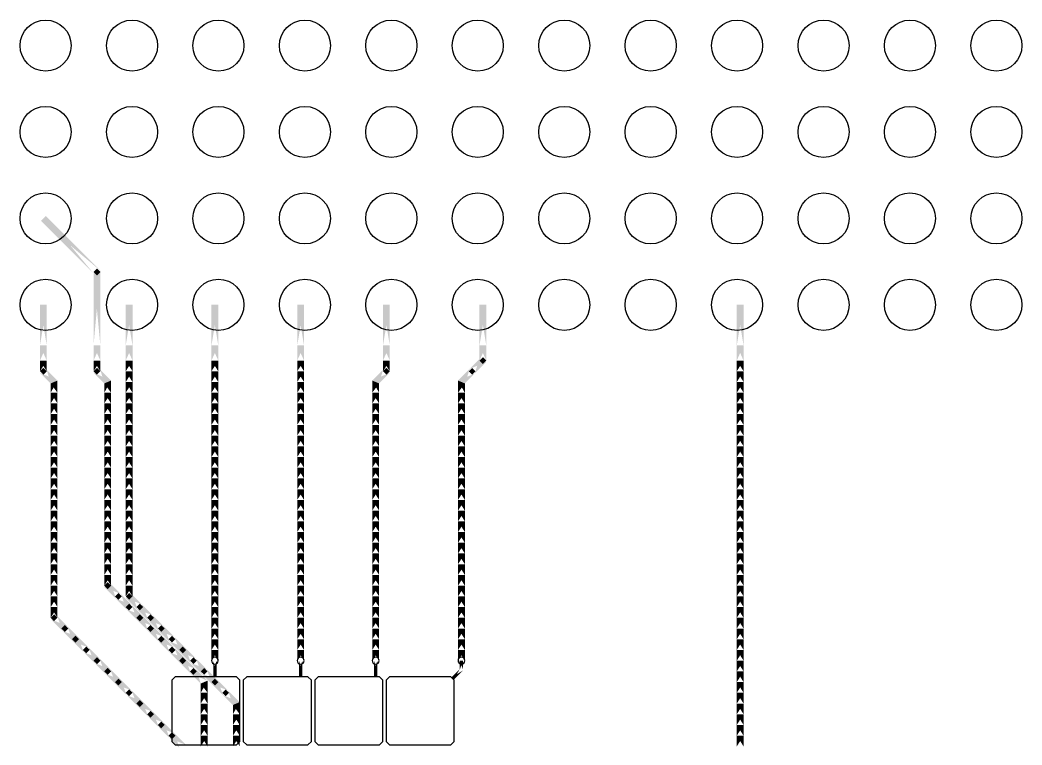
# Model space of a CAD drawing. Header units: metres. Extents: x -14835 to 79490, y -65266 to 750.
# Drawn here: x 1790 to 31230, y -20556 to 750 of the extents above; entities that cross this region are included whole.
import ezdxf

# ---------------------------------------------------------------- set-up
doc = ezdxf.new("R2010")
doc.units = ezdxf.units.M

msp = doc.modelspace()

# ---------------------------------------------------------------- linework, layer by layer
for points in [[(6250, -18655), (6250, -20455), (6350, -20555), (8150, -20555), (8250, -20455), (8250, -18655), (8150, -18555), (6350, -18555), (6250, -18655)], [(8350, -18655), (8350, -20455), (8450, -20555), (10250, -20555), (10350, -20455), (10350, -18655), (10250, -18555), (8450, -18555), (8350, -18655)], [(10450, -18655), (10450, -20455), (10550, -20555), (12350, -20555), (12450, -20455), (12450, -18655), (12350, -18555), (10550, -18555), (10450, -18655)], [(12550, -18655), (12550, -20455), (12650, -20555), (14450, -20555), (14550, -20455), (14550, -18655), (14450, -18555), (12650, -18555), (12550, -18655)]]:
    msp.add_lwpolyline(points)
for centre in [(2540, 0), (5080, 0), (7620, 0), (10160, 0), (12700, 0), (15240, 0), (17780, 0), (20320, 0), (22860, 0), (25400, 0), (27940, 0), (30480, 0), (2540, -2540), (5080, -2540), (7620, -2540), (10160, -2540), (12700, -2540), (15240, -2540), (17780, -2540), (20320, -2540), (22860, -2540), (25400, -2540), (27940, -2540), (30480, -2540), (2540, -5080), (5080, -5080), (7620, -5080), (10160, -5080), (12700, -5080), (15240, -5080), (17780, -5080), (20320, -5080), (22860, -5080), (25400, -5080), (27940, -5080), (30480, -5080), (2540, -7620), (5080, -7620), (7620, -7620), (10160, -7620), (12700, -7620), (15240, -7620), (17780, -7620), (20320, -7620), (22860, -7620), (25400, -7620), (27940, -7620), (30480, -7620)]:
    msp.add_circle(centre, 750)
for centre in [(7515, -18078), (10035, -18078), (12240, -18078), (14760, -18078)]:
    msp.add_arc(centre, 100, 0, 359)
for points in [[(3950, -6696.421356), (4150, -6613.578644), (2545.710678, -5009.289322), (2404.289322, -5150.710678)], [(3950, -6696.421356), (4150, -6613.578644), (2404.289322, -5150.710678), (2545.710678, -5009.289322)], [(4050, -6555), (3950, -6655), (4150, -6655), (4050, -6755)], [(3950, -8814), (4150, -8814), (3950, -6696.421356), (4150, -6613.578644)], [(3950, -8814), (4150, -8814), (4150, -6613.578644), (3950, -6696.421356)], [(2375, -8814), (2575, -8814), (2575, -7620), (2375, -7620)], [(2375, -8814), (2575, -8814), (2375, -7620), (2575, -7620)], [(4895, -8814), (5095, -8814), (5095, -7620), (4895, -7620)], [(4895, -8814), (5095, -8814), (4895, -7620), (5095, -7620)], [(7415, -8814), (7615, -8814), (7615, -7620), (7415, -7620)], [(7415, -8814), (7615, -8814), (7415, -7620), (7615, -7620)], [(9935, -8814), (10135, -8814), (10135, -7620), (9935, -7620)], [(9935, -8814), (10135, -8814), (9935, -7620), (10135, -7620)], [(12455, -8814), (12655, -8814), (12655, -7620), (12455, -7620)], [(12455, -8814), (12655, -8814), (12455, -7620), (12655, -7620)], [(15290, -8814), (15490, -8814), (15490, -7620), (15290, -7620)], [(15290, -8814), (15490, -8814), (15290, -7620), (15490, -7620)], [(22850, -8814), (23050, -8814), (23050, -7620), (22850, -7620)], [(22850, -8814), (23050, -8814), (22850, -7620), (23050, -7620)], [(2375, -9258), (2575, -9258), (2575, -8814), (2375, -8814)], [(2375, -9258), (2575, -9258), (2375, -8814), (2575, -8814)], [(3950, -9258), (4150, -9258), (4150, -8814), (3950, -8814)], [(3950, -9258), (4150, -9258), (3950, -8814), (4150, -8814)], [(4895, -9258), (5095, -9258), (5095, -8814), (4895, -8814)], [(4895, -9258), (5095, -9258), (4895, -8814), (5095, -8814)], [(7415, -9258), (7615, -9258), (7615, -8814), (7415, -8814)], [(7415, -9258), (7615, -9258), (7415, -8814), (7615, -8814)], [(9935, -9258), (10135, -9258), (10135, -8814), (9935, -8814)], [(9935, -9258), (10135, -9258), (9935, -8814), (10135, -8814)], [(12455, -9258), (12655, -9258), (12655, -8814), (12455, -8814)], [(12455, -9258), (12655, -9258), (12455, -8814), (12655, -8814)], [(15290, -9258), (15490, -9258), (15490, -8814), (15290, -8814)], [(15290, -9258), (15490, -9258), (15290, -8814), (15490, -8814)], [(22850, -9258), (23050, -9258), (23050, -8814), (22850, -8814)], [(22850, -9258), (23050, -9258), (22850, -8814), (23050, -8814)], [(2375, -9573), (2575, -9573), (2575, -9258), (2375, -9258)], [(2375, -9573), (2575, -9573), (2375, -9258), (2575, -9258)], [(3950, -9573), (4150, -9573), (4150, -9258), (3950, -9258)], [(3950, -9573), (4150, -9573), (3950, -9258), (4150, -9258)], [(4895, -9573), (5095, -9573), (5095, -9258), (4895, -9258)], [(4895, -9573), (5095, -9573), (4895, -9258), (5095, -9258)], [(7415, -9573), (7615, -9573), (7615, -9258), (7415, -9258)], [(7415, -9573), (7615, -9573), (7415, -9258), (7615, -9258)], [(9935, -9573), (10135, -9573), (10135, -9258), (9935, -9258)], [(9935, -9573), (10135, -9573), (9935, -9258), (10135, -9258)], [(12455, -9573), (12655, -9573), (12655, -9258), (12455, -9258)], [(12455, -9573), (12655, -9573), (12455, -9258), (12655, -9258)], [(15145.710678, -9643.710678), (15004.289322, -9502.289322), (15290, -9216.578644), (15490, -9299.421356)], [(15145.710678, -9643.710678), (15004.289322, -9502.289322), (15490, -9299.421356), (15290, -9216.578644)], [(15390, -9158), (15290, -9258), (15490, -9258), (15390, -9358)], [(22850, -9573), (23050, -9573), (23050, -9258), (22850, -9258)], [(22850, -9573), (23050, -9573), (22850, -9258), (23050, -9258)], [(2475, -9473), (2375, -9573), (2575, -9573), (2475, -9673)], [(2690, -9929.421356), (2890, -9846.578644), (2575, -9531.578644), (2375, -9614.421356)], [(2690, -9929.421356), (2890, -9846.578644), (2375, -9614.421356), (2575, -9531.578644)], [(4050, -9473), (3950, -9573), (4150, -9573), (4050, -9673)], [(4265, -9929.421356), (4465, -9846.578644), (4150, -9531.578644), (3950, -9614.421356)], [(4265, -9929.421356), (4465, -9846.578644), (3950, -9614.421356), (4150, -9531.578644)], [(4895, -9888), (5095, -9888), (5095, -9573), (4895, -9573)], [(4895, -9888), (5095, -9888), (4895, -9573), (5095, -9573)], [(7415, -9888), (7615, -9888), (7615, -9573), (7415, -9573)], [(7415, -9888), (7615, -9888), (7415, -9573), (7615, -9573)], [(9935, -9888), (10135, -9888), (10135, -9573), (9935, -9573)], [(9935, -9888), (10135, -9888), (9935, -9573), (10135, -9573)], [(12340, -9929.421356), (12140, -9846.578644), (12455, -9531.578644), (12655, -9614.421356)], [(12340, -9929.421356), (12140, -9846.578644), (12655, -9614.421356), (12455, -9531.578644)], [(12555, -9473), (12455, -9573), (12655, -9573), (12555, -9673)], [(14860, -9929.421356), (14660, -9846.578644), (15145.710678, -9643.710678), (15004.289322, -9502.289322)], [(14860, -9929.421356), (14660, -9846.578644), (15004.289322, -9502.289322), (15145.710678, -9643.710678)], [(15075, -9473), (14975, -9573), (15175, -9573), (15075, -9673)], [(22850, -9888), (23050, -9888), (23050, -9573), (22850, -9573)], [(22850, -9888), (23050, -9888), (22850, -9573), (23050, -9573)], [(2690, -10203), (2890, -10203), (2690, -9929.421356), (2890, -9846.578644)], [(2690, -10203), (2890, -10203), (2890, -9846.578644), (2690, -9929.421356)], [(4265, -10203), (4465, -10203), (4265, -9929.421356), (4465, -9846.578644)], [(4265, -10203), (4465, -10203), (4465, -9846.578644), (4265, -9929.421356)], [(4895, -10203), (5095, -10203), (5095, -9888), (4895, -9888)], [(4895, -10203), (5095, -10203), (4895, -9888), (5095, -9888)], [(7415, -10203), (7615, -10203), (7615, -9888), (7415, -9888)], [(7415, -10203), (7615, -10203), (7415, -9888), (7615, -9888)], [(9935, -10203), (10135, -10203), (10135, -9888), (9935, -9888)], [(9935, -10203), (10135, -10203), (9935, -9888), (10135, -9888)], [(12140, -10203), (12340, -10203), (12340, -9929.421356), (12140, -9846.578644)], [(12140, -10203), (12340, -10203), (12140, -9846.578644), (12340, -9929.421356)], [(14660, -10203), (14860, -10203), (14860, -9929.421356), (14660, -9846.578644)], [(14660, -10203), (14860, -10203), (14660, -9846.578644), (14860, -9929.421356)], [(22850, -10203), (23050, -10203), (23050, -9888), (22850, -9888)], [(22850, -10203), (23050, -10203), (22850, -9888), (23050, -9888)], [(2690, -10518), (2890, -10518), (2890, -10203), (2690, -10203)], [(2690, -10518), (2890, -10518), (2690, -10203), (2890, -10203)], [(4265, -10518), (4465, -10518), (4465, -10203), (4265, -10203)], [(4265, -10518), (4465, -10518), (4265, -10203), (4465, -10203)], [(4895, -10518), (5095, -10518), (5095, -10203), (4895, -10203)], [(4895, -10518), (5095, -10518), (4895, -10203), (5095, -10203)], [(7415, -10518), (7615, -10518), (7615, -10203), (7415, -10203)], [(7415, -10518), (7615, -10518), (7415, -10203), (7615, -10203)], [(9935, -10518), (10135, -10518), (10135, -10203), (9935, -10203)], [(9935, -10518), (10135, -10518), (9935, -10203), (10135, -10203)], [(12140, -10518), (12340, -10518), (12340, -10203), (12140, -10203)], [(12140, -10518), (12340, -10518), (12140, -10203), (12340, -10203)], [(14660, -10518), (14860, -10518), (14860, -10203), (14660, -10203)], [(14660, -10518), (14860, -10518), (14660, -10203), (14860, -10203)], [(22850, -10518), (23050, -10518), (23050, -10203), (22850, -10203)], [(22850, -10518), (23050, -10518), (22850, -10203), (23050, -10203)], [(2690, -10833), (2890, -10833), (2890, -10518), (2690, -10518)], [(2690, -10833), (2890, -10833), (2690, -10518), (2890, -10518)], [(4265, -10833), (4465, -10833), (4465, -10518), (4265, -10518)], [(4265, -10833), (4465, -10833), (4265, -10518), (4465, -10518)], [(4895, -10833), (5095, -10833), (5095, -10518), (4895, -10518)], [(4895, -10833), (5095, -10833), (4895, -10518), (5095, -10518)], [(7415, -10833), (7615, -10833), (7615, -10518), (7415, -10518)], [(7415, -10833), (7615, -10833), (7415, -10518), (7615, -10518)], [(9935, -10833), (10135, -10833), (10135, -10518), (9935, -10518)], [(9935, -10833), (10135, -10833), (9935, -10518), (10135, -10518)], [(12140, -10833), (12340, -10833), (12340, -10518), (12140, -10518)], [(12140, -10833), (12340, -10833), (12140, -10518), (12340, -10518)], [(14660, -10833), (14860, -10833), (14860, -10518), (14660, -10518)], [(14660, -10833), (14860, -10833), (14660, -10518), (14860, -10518)], [(22850, -10833), (23050, -10833), (23050, -10518), (22850, -10518)], [(22850, -10833), (23050, -10833), (22850, -10518), (23050, -10518)], [(2690, -11148), (2890, -11148), (2890, -10833), (2690, -10833)], [(2690, -11148), (2890, -11148), (2690, -10833), (2890, -10833)], [(4265, -11148), (4465, -11148), (4465, -10833), (4265, -10833)], [(4265, -11148), (4465, -11148), (4265, -10833), (4465, -10833)], [(4895, -11148), (5095, -11148), (5095, -10833), (4895, -10833)], [(4895, -11148), (5095, -11148), (4895, -10833), (5095, -10833)], [(7415, -11148), (7615, -11148), (7615, -10833), (7415, -10833)], [(7415, -11148), (7615, -11148), (7415, -10833), (7615, -10833)], [(9935, -11148), (10135, -11148), (10135, -10833), (9935, -10833)], [(9935, -11148), (10135, -11148), (9935, -10833), (10135, -10833)], [(12140, -11148), (12340, -11148), (12340, -10833), (12140, -10833)], [(12140, -11148), (12340, -11148), (12140, -10833), (12340, -10833)], [(14660, -11148), (14860, -11148), (14860, -10833), (14660, -10833)], [(14660, -11148), (14860, -11148), (14660, -10833), (14860, -10833)], [(22850, -11148), (23050, -11148), (23050, -10833), (22850, -10833)], [(22850, -11148), (23050, -11148), (22850, -10833), (23050, -10833)], [(2690, -11463), (2890, -11463), (2890, -11148), (2690, -11148)], [(2690, -11463), (2890, -11463), (2690, -11148), (2890, -11148)], [(4265, -11463), (4465, -11463), (4465, -11148), (4265, -11148)], [(4265, -11463), (4465, -11463), (4265, -11148), (4465, -11148)], [(4895, -11463), (5095, -11463), (5095, -11148), (4895, -11148)], [(4895, -11463), (5095, -11463), (4895, -11148), (5095, -11148)], [(7415, -11463), (7615, -11463), (7615, -11148), (7415, -11148)], [(7415, -11463), (7615, -11463), (7415, -11148), (7615, -11148)], [(9935, -11463), (10135, -11463), (10135, -11148), (9935, -11148)], [(9935, -11463), (10135, -11463), (9935, -11148), (10135, -11148)], [(12140, -11463), (12340, -11463), (12340, -11148), (12140, -11148)], [(12140, -11463), (12340, -11463), (12140, -11148), (12340, -11148)], [(14660, -11463), (14860, -11463), (14860, -11148), (14660, -11148)], [(14660, -11463), (14860, -11463), (14660, -11148), (14860, -11148)], [(22850, -11463), (23050, -11463), (23050, -11148), (22850, -11148)], [(22850, -11463), (23050, -11463), (22850, -11148), (23050, -11148)], [(2690, -11778), (2890, -11778), (2890, -11463), (2690, -11463)], [(2690, -11778), (2890, -11778), (2690, -11463), (2890, -11463)], [(4265, -11778), (4465, -11778), (4465, -11463), (4265, -11463)], [(4265, -11778), (4465, -11778), (4265, -11463), (4465, -11463)], [(4895, -11778), (5095, -11778), (5095, -11463), (4895, -11463)], [(4895, -11778), (5095, -11778), (4895, -11463), (5095, -11463)], [(7415, -11778), (7615, -11778), (7615, -11463), (7415, -11463)], [(7415, -11778), (7615, -11778), (7415, -11463), (7615, -11463)], [(9935, -11778), (10135, -11778), (10135, -11463), (9935, -11463)], [(9935, -11778), (10135, -11778), (9935, -11463), (10135, -11463)], [(12140, -11778), (12340, -11778), (12340, -11463), (12140, -11463)], [(12140, -11778), (12340, -11778), (12140, -11463), (12340, -11463)], [(14660, -11778), (14860, -11778), (14860, -11463), (14660, -11463)], [(14660, -11778), (14860, -11778), (14660, -11463), (14860, -11463)], [(22850, -11778), (23050, -11778), (23050, -11463), (22850, -11463)], [(22850, -11778), (23050, -11778), (22850, -11463), (23050, -11463)], [(2690, -12093), (2890, -12093), (2890, -11778), (2690, -11778)], [(2690, -12093), (2890, -12093), (2690, -11778), (2890, -11778)], [(4265, -12093), (4465, -12093), (4465, -11778), (4265, -11778)], [(4265, -12093), (4465, -12093), (4265, -11778), (4465, -11778)], [(4895, -12093), (5095, -12093), (5095, -11778), (4895, -11778)], [(4895, -12093), (5095, -12093), (4895, -11778), (5095, -11778)], [(7415, -12093), (7615, -12093), (7615, -11778), (7415, -11778)], [(7415, -12093), (7615, -12093), (7415, -11778), (7615, -11778)], [(9935, -12093), (10135, -12093), (10135, -11778), (9935, -11778)], [(9935, -12093), (10135, -12093), (9935, -11778), (10135, -11778)], [(12140, -12093), (12340, -12093), (12340, -11778), (12140, -11778)], [(12140, -12093), (12340, -12093), (12140, -11778), (12340, -11778)], [(14660, -12093), (14860, -12093), (14860, -11778), (14660, -11778)], [(14660, -12093), (14860, -12093), (14660, -11778), (14860, -11778)], [(22850, -12093), (23050, -12093), (23050, -11778), (22850, -11778)], [(22850, -12093), (23050, -12093), (22850, -11778), (23050, -11778)], [(2690, -12408), (2890, -12408), (2890, -12093), (2690, -12093)], [(2690, -12408), (2890, -12408), (2690, -12093), (2890, -12093)], [(4265, -12408), (4465, -12408), (4465, -12093), (4265, -12093)], [(4265, -12408), (4465, -12408), (4265, -12093), (4465, -12093)], [(4895, -12408), (5095, -12408), (5095, -12093), (4895, -12093)], [(4895, -12408), (5095, -12408), (4895, -12093), (5095, -12093)], [(7415, -12408), (7615, -12408), (7615, -12093), (7415, -12093)], [(7415, -12408), (7615, -12408), (7415, -12093), (7615, -12093)], [(9935, -12408), (10135, -12408), (10135, -12093), (9935, -12093)], [(9935, -12408), (10135, -12408), (9935, -12093), (10135, -12093)], [(12140, -12408), (12340, -12408), (12340, -12093), (12140, -12093)], [(12140, -12408), (12340, -12408), (12140, -12093), (12340, -12093)], [(14660, -12408), (14860, -12408), (14860, -12093), (14660, -12093)], [(14660, -12408), (14860, -12408), (14660, -12093), (14860, -12093)], [(22850, -12408), (23050, -12408), (23050, -12093), (22850, -12093)], [(22850, -12408), (23050, -12408), (22850, -12093), (23050, -12093)], [(2690, -12723), (2890, -12723), (2890, -12408), (2690, -12408)], [(2690, -12723), (2890, -12723), (2690, -12408), (2890, -12408)], [(4265, -12723), (4465, -12723), (4465, -12408), (4265, -12408)], [(4265, -12723), (4465, -12723), (4265, -12408), (4465, -12408)], [(4895, -12723), (5095, -12723), (5095, -12408), (4895, -12408)], [(4895, -12723), (5095, -12723), (4895, -12408), (5095, -12408)], [(7415, -12723), (7615, -12723), (7615, -12408), (7415, -12408)], [(7415, -12723), (7615, -12723), (7415, -12408), (7615, -12408)], [(9935, -12723), (10135, -12723), (10135, -12408), (9935, -12408)], [(9935, -12723), (10135, -12723), (9935, -12408), (10135, -12408)], [(12140, -12723), (12340, -12723), (12340, -12408), (12140, -12408)], [(12140, -12723), (12340, -12723), (12140, -12408), (12340, -12408)], [(14660, -12723), (14860, -12723), (14860, -12408), (14660, -12408)], [(14660, -12723), (14860, -12723), (14660, -12408), (14860, -12408)], [(22850, -12723), (23050, -12723), (23050, -12408), (22850, -12408)], [(22850, -12723), (23050, -12723), (22850, -12408), (23050, -12408)], [(2690, -13038), (2890, -13038), (2890, -12723), (2690, -12723)], [(2690, -13038), (2890, -13038), (2690, -12723), (2890, -12723)], [(4265, -13038), (4465, -13038), (4465, -12723), (4265, -12723)], [(4265, -13038), (4465, -13038), (4265, -12723), (4465, -12723)], [(4895, -13038), (5095, -13038), (5095, -12723), (4895, -12723)], [(4895, -13038), (5095, -13038), (4895, -12723), (5095, -12723)], [(7415, -13038), (7615, -13038), (7615, -12723), (7415, -12723)], [(7415, -13038), (7615, -13038), (7415, -12723), (7615, -12723)], [(9935, -13038), (10135, -13038), (10135, -12723), (9935, -12723)], [(9935, -13038), (10135, -13038), (9935, -12723), (10135, -12723)], [(12140, -13038), (12340, -13038), (12340, -12723), (12140, -12723)], [(12140, -13038), (12340, -13038), (12140, -12723), (12340, -12723)], [(14660, -13038), (14860, -13038), (14860, -12723), (14660, -12723)], [(14660, -13038), (14860, -13038), (14660, -12723), (14860, -12723)], [(22850, -13038), (23050, -13038), (23050, -12723), (22850, -12723)], [(22850, -13038), (23050, -13038), (22850, -12723), (23050, -12723)], [(2690, -13353), (2890, -13353), (2890, -13038), (2690, -13038)], [(2690, -13353), (2890, -13353), (2690, -13038), (2890, -13038)], [(4265, -13353), (4465, -13353), (4465, -13038), (4265, -13038)], [(4265, -13353), (4465, -13353), (4265, -13038), (4465, -13038)], [(4895, -13353), (5095, -13353), (5095, -13038), (4895, -13038)], [(4895, -13353), (5095, -13353), (4895, -13038), (5095, -13038)], [(7415, -13353), (7615, -13353), (7615, -13038), (7415, -13038)], [(7415, -13353), (7615, -13353), (7415, -13038), (7615, -13038)], [(9935, -13353), (10135, -13353), (10135, -13038), (9935, -13038)], [(9935, -13353), (10135, -13353), (9935, -13038), (10135, -13038)], [(12140, -13353), (12340, -13353), (12340, -13038), (12140, -13038)], [(12140, -13353), (12340, -13353), (12140, -13038), (12340, -13038)], [(14660, -13353), (14860, -13353), (14860, -13038), (14660, -13038)], [(14660, -13353), (14860, -13353), (14660, -13038), (14860, -13038)], [(22850, -13353), (23050, -13353), (23050, -13038), (22850, -13038)], [(22850, -13353), (23050, -13353), (22850, -13038), (23050, -13038)], [(2690, -13668), (2890, -13668), (2890, -13353), (2690, -13353)], [(2690, -13668), (2890, -13668), (2690, -13353), (2890, -13353)], [(4265, -13668), (4465, -13668), (4465, -13353), (4265, -13353)], [(4265, -13668), (4465, -13668), (4265, -13353), (4465, -13353)], [(4895, -13668), (5095, -13668), (5095, -13353), (4895, -13353)], [(4895, -13668), (5095, -13668), (4895, -13353), (5095, -13353)], [(7415, -13668), (7615, -13668), (7615, -13353), (7415, -13353)], [(7415, -13668), (7615, -13668), (7415, -13353), (7615, -13353)], [(9935, -13668), (10135, -13668), (10135, -13353), (9935, -13353)], [(9935, -13668), (10135, -13668), (9935, -13353), (10135, -13353)], [(12140, -13668), (12340, -13668), (12340, -13353), (12140, -13353)], [(12140, -13668), (12340, -13668), (12140, -13353), (12340, -13353)], [(14660, -13668), (14860, -13668), (14860, -13353), (14660, -13353)], [(14660, -13668), (14860, -13668), (14660, -13353), (14860, -13353)], [(22850, -13668), (23050, -13668), (23050, -13353), (22850, -13353)], [(22850, -13668), (23050, -13668), (22850, -13353), (23050, -13353)], [(2690, -13983), (2890, -13983), (2890, -13668), (2690, -13668)], [(2690, -13983), (2890, -13983), (2690, -13668), (2890, -13668)], [(4265, -13983), (4465, -13983), (4465, -13668), (4265, -13668)], [(4265, -13983), (4465, -13983), (4265, -13668), (4465, -13668)], [(4895, -13983), (5095, -13983), (5095, -13668), (4895, -13668)], [(4895, -13983), (5095, -13983), (4895, -13668), (5095, -13668)], [(7415, -13983), (7615, -13983), (7615, -13668), (7415, -13668)], [(7415, -13983), (7615, -13983), (7415, -13668), (7615, -13668)], [(9935, -13983), (10135, -13983), (10135, -13668), (9935, -13668)], [(9935, -13983), (10135, -13983), (9935, -13668), (10135, -13668)], [(12140, -13983), (12340, -13983), (12340, -13668), (12140, -13668)], [(12140, -13983), (12340, -13983), (12140, -13668), (12340, -13668)], [(14660, -13983), (14860, -13983), (14860, -13668), (14660, -13668)], [(14660, -13983), (14860, -13983), (14660, -13668), (14860, -13668)], [(22850, -13983), (23050, -13983), (23050, -13668), (22850, -13668)], [(22850, -13983), (23050, -13983), (22850, -13668), (23050, -13668)], [(2690, -14298), (2890, -14298), (2890, -13983), (2690, -13983)], [(2690, -14298), (2890, -14298), (2690, -13983), (2890, -13983)], [(4265, -14298), (4465, -14298), (4465, -13983), (4265, -13983)], [(4265, -14298), (4465, -14298), (4265, -13983), (4465, -13983)], [(4895, -14298), (5095, -14298), (5095, -13983), (4895, -13983)], [(4895, -14298), (5095, -14298), (4895, -13983), (5095, -13983)], [(7415, -14298), (7615, -14298), (7615, -13983), (7415, -13983)], [(7415, -14298), (7615, -14298), (7415, -13983), (7615, -13983)], [(9935, -14298), (10135, -14298), (10135, -13983), (9935, -13983)], [(9935, -14298), (10135, -14298), (9935, -13983), (10135, -13983)], [(12140, -14298), (12340, -14298), (12340, -13983), (12140, -13983)], [(12140, -14298), (12340, -14298), (12140, -13983), (12340, -13983)], [(14660, -14298), (14860, -14298), (14860, -13983), (14660, -13983)], [(14660, -14298), (14860, -14298), (14660, -13983), (14860, -13983)], [(22850, -14298), (23050, -14298), (23050, -13983), (22850, -13983)], [(22850, -14298), (23050, -14298), (22850, -13983), (23050, -13983)], [(2690, -14613), (2890, -14613), (2890, -14298), (2690, -14298)], [(2690, -14613), (2890, -14613), (2690, -14298), (2890, -14298)], [(4265, -14613), (4465, -14613), (4465, -14298), (4265, -14298)], [(4265, -14613), (4465, -14613), (4265, -14298), (4465, -14298)], [(4895, -14613), (5095, -14613), (5095, -14298), (4895, -14298)], [(4895, -14613), (5095, -14613), (4895, -14298), (5095, -14298)], [(7415, -14613), (7615, -14613), (7615, -14298), (7415, -14298)], [(7415, -14613), (7615, -14613), (7415, -14298), (7615, -14298)], [(9935, -14613), (10135, -14613), (10135, -14298), (9935, -14298)], [(9935, -14613), (10135, -14613), (9935, -14298), (10135, -14298)], [(12140, -14613), (12340, -14613), (12340, -14298), (12140, -14298)], [(12140, -14613), (12340, -14613), (12140, -14298), (12340, -14298)], [(14660, -14613), (14860, -14613), (14860, -14298), (14660, -14298)], [(14660, -14613), (14860, -14613), (14660, -14298), (14860, -14298)], [(22850, -14613), (23050, -14613), (23050, -14298), (22850, -14298)], [(22850, -14613), (23050, -14613), (22850, -14298), (23050, -14298)], [(2690, -14928), (2890, -14928), (2890, -14613), (2690, -14613)], [(2690, -14928), (2890, -14928), (2690, -14613), (2890, -14613)], [(4265, -14928), (4465, -14928), (4465, -14613), (4265, -14613)], [(4265, -14928), (4465, -14928), (4265, -14613), (4465, -14613)], [(4895, -14928), (5095, -14928), (5095, -14613), (4895, -14613)], [(4895, -14928), (5095, -14928), (4895, -14613), (5095, -14613)], [(7415, -14928), (7615, -14928), (7615, -14613), (7415, -14613)], [(7415, -14928), (7615, -14928), (7415, -14613), (7615, -14613)], [(9935, -14928), (10135, -14928), (10135, -14613), (9935, -14613)], [(9935, -14928), (10135, -14928), (9935, -14613), (10135, -14613)], [(12140, -14928), (12340, -14928), (12340, -14613), (12140, -14613)], [(12140, -14928), (12340, -14928), (12140, -14613), (12340, -14613)], [(14660, -14928), (14860, -14928), (14860, -14613), (14660, -14613)], [(14660, -14928), (14860, -14928), (14660, -14613), (14860, -14613)], [(22850, -14928), (23050, -14928), (23050, -14613), (22850, -14613)], [(22850, -14928), (23050, -14928), (22850, -14613), (23050, -14613)], [(2690, -15243), (2890, -15243), (2890, -14928), (2690, -14928)], [(2690, -15243), (2890, -15243), (2690, -14928), (2890, -14928)], [(4265, -15243), (4465, -15243), (4465, -14928), (4265, -14928)], [(4265, -15243), (4465, -15243), (4265, -14928), (4465, -14928)], [(4895, -15243), (5095, -15243), (5095, -14928), (4895, -14928)], [(4895, -15243), (5095, -15243), (4895, -14928), (5095, -14928)], [(7415, -15243), (7615, -15243), (7615, -14928), (7415, -14928)], [(7415, -15243), (7615, -15243), (7415, -14928), (7615, -14928)], [(9935, -15243), (10135, -15243), (10135, -14928), (9935, -14928)], [(9935, -15243), (10135, -15243), (9935, -14928), (10135, -14928)], [(12140, -15243), (12340, -15243), (12340, -14928), (12140, -14928)], [(12140, -15243), (12340, -15243), (12140, -14928), (12340, -14928)], [(14660, -15243), (14860, -15243), (14860, -14928), (14660, -14928)], [(14660, -15243), (14860, -15243), (14660, -14928), (14860, -14928)], [(22850, -15243), (23050, -15243), (23050, -14928), (22850, -14928)], [(22850, -15243), (23050, -15243), (22850, -14928), (23050, -14928)], [(2690, -15558), (2890, -15558), (2890, -15243), (2690, -15243)], [(2690, -15558), (2890, -15558), (2690, -15243), (2890, -15243)], [(4265, -15558), (4465, -15558), (4465, -15243), (4265, -15243)], [(4265, -15558), (4465, -15558), (4265, -15243), (4465, -15243)], [(4895, -15558), (5095, -15558), (5095, -15243), (4895, -15243)], [(4895, -15558), (5095, -15558), (4895, -15243), (5095, -15243)], [(7415, -15558), (7615, -15558), (7615, -15243), (7415, -15243)], [(7415, -15558), (7615, -15558), (7415, -15243), (7615, -15243)], [(9935, -15558), (10135, -15558), (10135, -15243), (9935, -15243)], [(9935, -15558), (10135, -15558), (9935, -15243), (10135, -15243)], [(12140, -15558), (12340, -15558), (12340, -15243), (12140, -15243)], [(12140, -15558), (12340, -15558), (12140, -15243), (12340, -15243)], [(14660, -15558), (14860, -15558), (14860, -15243), (14660, -15243)], [(14660, -15558), (14860, -15558), (14660, -15243), (14860, -15243)], [(22850, -15558), (23050, -15558), (23050, -15243), (22850, -15243)], [(22850, -15558), (23050, -15558), (22850, -15243), (23050, -15243)], [(2690, -15873), (2890, -15873), (2890, -15558), (2690, -15558)], [(2690, -15873), (2890, -15873), (2690, -15558), (2890, -15558)], [(4265, -15873), (4465, -15873), (4465, -15558), (4265, -15558)], [(4265, -15873), (4465, -15873), (4265, -15558), (4465, -15558)], [(4895, -15873), (5095, -15873), (5095, -15558), (4895, -15558)], [(4895, -15873), (5095, -15873), (4895, -15558), (5095, -15558)], [(7415, -15873), (7615, -15873), (7615, -15558), (7415, -15558)], [(7415, -15873), (7615, -15873), (7415, -15558), (7615, -15558)], [(9935, -15873), (10135, -15873), (10135, -15558), (9935, -15558)], [(9935, -15873), (10135, -15873), (9935, -15558), (10135, -15558)], [(12140, -15873), (12340, -15873), (12340, -15558), (12140, -15558)], [(12140, -15873), (12340, -15873), (12140, -15558), (12340, -15558)], [(14660, -15873), (14860, -15873), (14860, -15558), (14660, -15558)], [(14660, -15873), (14860, -15873), (14660, -15558), (14860, -15558)], [(22850, -15873), (23050, -15873), (23050, -15558), (22850, -15558)], [(22850, -15873), (23050, -15873), (22850, -15558), (23050, -15558)], [(2690, -16188), (2890, -16188), (2890, -15873), (2690, -15873)], [(2690, -16188), (2890, -16188), (2690, -15873), (2890, -15873)], [(4365, -15773), (4265, -15873), (4465, -15873), (4365, -15973)], [(4750.710678, -16117.289322), (4609.289322, -16258.710678), (4465, -15831.578644), (4265, -15914.421356)], [(4750.710678, -16117.289322), (4609.289322, -16258.710678), (4265, -15914.421356), (4465, -15831.578644)], [(4895, -16188), (5095, -16188), (5095, -15873), (4895, -15873)], [(4895, -16188), (5095, -16188), (4895, -15873), (5095, -15873)], [(7415, -16188), (7615, -16188), (7615, -15873), (7415, -15873)], [(7415, -16188), (7615, -16188), (7415, -15873), (7615, -15873)], [(9935, -16188), (10135, -16188), (10135, -15873), (9935, -15873)], [(9935, -16188), (10135, -16188), (9935, -15873), (10135, -15873)], [(12140, -16188), (12340, -16188), (12340, -15873), (12140, -15873)], [(12140, -16188), (12340, -16188), (12140, -15873), (12340, -15873)], [(14660, -16188), (14860, -16188), (14860, -15873), (14660, -15873)], [(14660, -16188), (14860, -16188), (14660, -15873), (14860, -15873)], [(22850, -16188), (23050, -16188), (23050, -15873), (22850, -15873)], [(22850, -16188), (23050, -16188), (22850, -15873), (23050, -15873)], [(2690, -16503), (2890, -16503), (2890, -16188), (2690, -16188)], [(2690, -16503), (2890, -16503), (2690, -16188), (2890, -16188)], [(4680, -16088), (4580, -16188), (4780, -16188), (4680, -16288)], [(5065.710678, -16432.289322), (4924.289322, -16573.710678), (4750.710678, -16117.289322), (4609.289322, -16258.710678)], [(5065.710678, -16432.289322), (4924.289322, -16573.710678), (4609.289322, -16258.710678), (4750.710678, -16117.289322)], [(4995, -16088), (4895, -16188), (5095, -16188), (4995, -16288)], [(5380.710678, -16432.289322), (5239.289322, -16573.710678), (5095, -16146.578644), (4895, -16229.421356)], [(5380.710678, -16432.289322), (5239.289322, -16573.710678), (4895, -16229.421356), (5095, -16146.578644)], [(7415, -16503), (7615, -16503), (7615, -16188), (7415, -16188)], [(7415, -16503), (7615, -16503), (7415, -16188), (7615, -16188)], [(9935, -16503), (10135, -16503), (10135, -16188), (9935, -16188)], [(9935, -16503), (10135, -16503), (9935, -16188), (10135, -16188)], [(12140, -16503), (12340, -16503), (12340, -16188), (12140, -16188)], [(12140, -16503), (12340, -16503), (12140, -16188), (12340, -16188)], [(14660, -16503), (14860, -16503), (14860, -16188), (14660, -16188)], [(14660, -16503), (14860, -16503), (14660, -16188), (14860, -16188)], [(22850, -16503), (23050, -16503), (23050, -16188), (22850, -16188)], [(22850, -16503), (23050, -16503), (22850, -16188), (23050, -16188)], [(4995, -16403), (4895, -16503), (5095, -16503), (4995, -16603)], [(5380.710678, -16747.289322), (5239.289322, -16888.710678), (5065.710678, -16432.289322), (4924.289322, -16573.710678)], [(5380.710678, -16747.289322), (5239.289322, -16888.710678), (4924.289322, -16573.710678), (5065.710678, -16432.289322)], [(5310, -16403), (5210, -16503), (5410, -16503), (5310, -16603)], [(5695.710678, -16747.289322), (5554.289322, -16888.710678), (5380.710678, -16432.289322), (5239.289322, -16573.710678)], [(5695.710678, -16747.289322), (5554.289322, -16888.710678), (5239.289322, -16573.710678), (5380.710678, -16432.289322)], [(2690, -16818), (2890, -16818), (2890, -16503), (2690, -16503)], [(2690, -16818), (2890, -16818), (2690, -16503), (2890, -16503)], [(2790, -16718), (2690, -16818), (2890, -16818), (2790, -16918)], [(3175.710678, -17062.289322), (3034.289322, -17203.710678), (2890, -16776.578644), (2690, -16859.421356)], [(3175.710678, -17062.289322), (3034.289322, -17203.710678), (2690, -16859.421356), (2890, -16776.578644)], [(5310, -16718), (5210, -16818), (5410, -16818), (5310, -16918)], [(5695.710678, -17062.289322), (5554.289322, -17203.710678), (5380.710678, -16747.289322), (5239.289322, -16888.710678)], [(5695.710678, -17062.289322), (5554.289322, -17203.710678), (5239.289322, -16888.710678), (5380.710678, -16747.289322)], [(5625, -16718), (5525, -16818), (5725, -16818), (5625, -16918)], [(6010.710678, -17062.289322), (5869.289322, -17203.710678), (5695.710678, -16747.289322), (5554.289322, -16888.710678)], [(6010.710678, -17062.289322), (5869.289322, -17203.710678), (5554.289322, -16888.710678), (5695.710678, -16747.289322)], [(7415, -16818), (7615, -16818), (7615, -16503), (7415, -16503)], [(7415, -16818), (7615, -16818), (7415, -16503), (7615, -16503)], [(9935, -16818), (10135, -16818), (10135, -16503), (9935, -16503)], [(9935, -16818), (10135, -16818), (9935, -16503), (10135, -16503)], [(12140, -16818), (12340, -16818), (12340, -16503), (12140, -16503)], [(12140, -16818), (12340, -16818), (12140, -16503), (12340, -16503)], [(14660, -16818), (14860, -16818), (14860, -16503), (14660, -16503)], [(14660, -16818), (14860, -16818), (14660, -16503), (14860, -16503)], [(22850, -16818), (23050, -16818), (23050, -16503), (22850, -16503)], [(22850, -16818), (23050, -16818), (22850, -16503), (23050, -16503)], [(3105, -17033), (3005, -17133), (3205, -17133), (3105, -17233)], [(3490.710678, -17377.289322), (3349.289322, -17518.710678), (3175.710678, -17062.289322), (3034.289322, -17203.710678)], [(3490.710678, -17377.289322), (3349.289322, -17518.710678), (3034.289322, -17203.710678), (3175.710678, -17062.289322)], [(5625, -17033), (5525, -17133), (5725, -17133), (5625, -17233)], [(6010.710678, -17377.289322), (5869.289322, -17518.710678), (5695.710678, -17062.289322), (5554.289322, -17203.710678)], [(6010.710678, -17377.289322), (5869.289322, -17518.710678), (5554.289322, -17203.710678), (5695.710678, -17062.289322)], [(5940, -17033), (5840, -17133), (6040, -17133), (5940, -17233)], [(6325.710678, -17377.289322), (6184.289322, -17518.710678), (6010.710678, -17062.289322), (5869.289322, -17203.710678)], [(6325.710678, -17377.289322), (6184.289322, -17518.710678), (5869.289322, -17203.710678), (6010.710678, -17062.289322)], [(7415, -17133), (7615, -17133), (7615, -16818), (7415, -16818)], [(7415, -17133), (7615, -17133), (7415, -16818), (7615, -16818)], [(9935, -17133), (10135, -17133), (10135, -16818), (9935, -16818)], [(9935, -17133), (10135, -17133), (9935, -16818), (10135, -16818)], [(12140, -17133), (12340, -17133), (12340, -16818), (12140, -16818)], [(12140, -17133), (12340, -17133), (12140, -16818), (12340, -16818)], [(14660, -17133), (14860, -17133), (14860, -16818), (14660, -16818)], [(14660, -17133), (14860, -17133), (14660, -16818), (14860, -16818)], [(22850, -17133), (23050, -17133), (23050, -16818), (22850, -16818)], [(22850, -17133), (23050, -17133), (22850, -16818), (23050, -16818)], [(3420, -17348), (3320, -17448), (3520, -17448), (3420, -17548)], [(5940, -17348), (5840, -17448), (6040, -17448), (5940, -17548)], [(6255, -17348), (6155, -17448), (6355, -17448), (6255, -17548)], [(7415, -17448), (7615, -17448), (7615, -17133), (7415, -17133)], [(7415, -17448), (7615, -17448), (7415, -17133), (7615, -17133)], [(9935, -17448), (10135, -17448), (10135, -17133), (9935, -17133)], [(9935, -17448), (10135, -17448), (9935, -17133), (10135, -17133)], [(12140, -17448), (12340, -17448), (12340, -17133), (12140, -17133)], [(12140, -17448), (12340, -17448), (12140, -17133), (12340, -17133)], [(14660, -17448), (14860, -17448), (14860, -17133), (14660, -17133)], [(14660, -17448), (14860, -17448), (14660, -17133), (14860, -17133)], [(22850, -17448), (23050, -17448), (23050, -17133), (22850, -17133)], [(22850, -17448), (23050, -17448), (22850, -17133), (23050, -17133)], [(3805.710678, -17692.289322), (3664.289322, -17833.710678), (3490.710678, -17377.289322), (3349.289322, -17518.710678)], [(3805.710678, -17692.289322), (3664.289322, -17833.710678), (3349.289322, -17518.710678), (3490.710678, -17377.289322)], [(3735, -17663), (3635, -17763), (3835, -17763), (3735, -17863)], [(6325.710678, -17692.289322), (6184.289322, -17833.710678), (6010.710678, -17377.289322), (5869.289322, -17518.710678)], [(6325.710678, -17692.289322), (6184.289322, -17833.710678), (5869.289322, -17518.710678), (6010.710678, -17377.289322)], [(6255, -17663), (6155, -17763), (6355, -17763), (6255, -17863)], [(6640.710678, -17692.289322), (6499.289322, -17833.710678), (6325.710678, -17377.289322), (6184.289322, -17518.710678)], [(6640.710678, -17692.289322), (6499.289322, -17833.710678), (6184.289322, -17518.710678), (6325.710678, -17377.289322)], [(6570, -17663), (6470, -17763), (6670, -17763), (6570, -17863)], [(7415, -17763), (7615, -17763), (7615, -17448), (7415, -17448)], [(7415, -17763), (7615, -17763), (7415, -17448), (7615, -17448)], [(9935, -17763), (10135, -17763), (10135, -17448), (9935, -17448)], [(9935, -17763), (10135, -17763), (9935, -17448), (10135, -17448)], [(12140, -17763), (12340, -17763), (12340, -17448), (12140, -17448)], [(12140, -17763), (12340, -17763), (12140, -17448), (12340, -17448)], [(14660, -17763), (14860, -17763), (14860, -17448), (14660, -17448)], [(14660, -17763), (14860, -17763), (14660, -17448), (14860, -17448)], [(22850, -17763), (23050, -17763), (23050, -17448), (22850, -17448)], [(22850, -17763), (23050, -17763), (22850, -17448), (23050, -17448)], [(4120.710678, -18007.289322), (3979.289322, -18148.710678), (3805.710678, -17692.289322), (3664.289322, -17833.710678)], [(4120.710678, -18007.289322), (3979.289322, -18148.710678), (3664.289322, -17833.710678), (3805.710678, -17692.289322)], [(6640.710678, -18007.289322), (6499.289322, -18148.710678), (6325.710678, -17692.289322), (6184.289322, -17833.710678)], [(6640.710678, -18007.289322), (6499.289322, -18148.710678), (6184.289322, -17833.710678), (6325.710678, -17692.289322)], [(6955.710678, -18007.289322), (6814.289322, -18148.710678), (6640.710678, -17692.289322), (6499.289322, -17833.710678)], [(6955.710678, -18007.289322), (6814.289322, -18148.710678), (6499.289322, -17833.710678), (6640.710678, -17692.289322)], [(7415, -18078), (7615, -18078), (7615, -17763), (7415, -17763)], [(7415, -18078), (7615, -18078), (7415, -17763), (7615, -17763)], [(9935, -18078), (10135, -18078), (10135, -17763), (9935, -17763)], [(9935, -18078), (10135, -18078), (9935, -17763), (10135, -17763)], [(12140, -18078), (12340, -18078), (12340, -17763), (12140, -17763)], [(12140, -18078), (12340, -18078), (12140, -17763), (12340, -17763)], [(14660, -18078), (14860, -18078), (14860, -17763), (14660, -17763)], [(14660, -18078), (14860, -18078), (14660, -17763), (14860, -17763)], [(22850, -18078), (23050, -18078), (23050, -17763), (22850, -17763)], [(22850, -18078), (23050, -18078), (22850, -17763), (23050, -17763)], [(4050, -17978), (3950, -18078), (4150, -18078), (4050, -18178)], [(4435.710678, -18322.289322), (4294.289322, -18463.710678), (4120.710678, -18007.289322), (3979.289322, -18148.710678)], [(4435.710678, -18322.289322), (4294.289322, -18463.710678), (3979.289322, -18148.710678), (4120.710678, -18007.289322)], [(6570, -17978), (6470, -18078), (6670, -18078), (6570, -18178)], [(6955.710678, -18322.289322), (6814.289322, -18463.710678), (6640.710678, -18007.289322), (6499.289322, -18148.710678)], [(6955.710678, -18322.289322), (6814.289322, -18463.710678), (6499.289322, -18148.710678), (6640.710678, -18007.289322)], [(6885, -17978), (6785, -18078), (6985, -18078), (6885, -18178)], [(7270.710678, -18322.289322), (7129.289322, -18463.710678), (6955.710678, -18007.289322), (6814.289322, -18148.710678)], [(7270.710678, -18322.289322), (7129.289322, -18463.710678), (6814.289322, -18148.710678), (6955.710678, -18007.289322)], [(7565, -18393), (7465, -18393), (7565, -18078), (7465, -18078)], [(7565, -18393), (7465, -18393), (7465, -18078), (7565, -18078)], [(10085, -18393), (9985, -18393), (10085, -18078), (9985, -18078)], [(10085, -18393), (9985, -18393), (9985, -18078), (10085, -18078)], [(12290, -18393), (12190, -18393), (12290, -18078), (12190, -18078)], [(12290, -18393), (12190, -18393), (12190, -18078), (12290, -18078)], [(14710, -18345), (14810, -18345), (14810, -18078), (14710, -18078)], [(14710, -18345), (14810, -18345), (14710, -18078), (14810, -18078)], [(22850, -18393), (23050, -18393), (23050, -18078), (22850, -18078)], [(22850, -18393), (23050, -18393), (22850, -18078), (23050, -18078)], [(4365, -18293), (4265, -18393), (4465, -18393), (4365, -18493)], [(4750.710678, -18637.289322), (4609.289322, -18778.710678), (4435.710678, -18322.289322), (4294.289322, -18463.710678)], [(4750.710678, -18637.289322), (4609.289322, -18778.710678), (4294.289322, -18463.710678), (4435.710678, -18322.289322)], [(6885, -18293), (6785, -18393), (6985, -18393), (6885, -18493)], [(7100, -18749.421356), (7300, -18666.578644), (6955.710678, -18322.289322), (6814.289322, -18463.710678)], [(7100, -18749.421356), (7300, -18666.578644), (6814.289322, -18463.710678), (6955.710678, -18322.289322)], [(7200, -18293), (7100, -18393), (7300, -18393), (7200, -18493)], [(7585.710678, -18637.289322), (7444.289322, -18778.710678), (7270.710678, -18322.289322), (7129.289322, -18463.710678)], [(7585.710678, -18637.289322), (7444.289322, -18778.710678), (7129.289322, -18463.710678), (7270.710678, -18322.289322)], [(7565, -18555), (7465, -18555), (7565, -18393), (7465, -18393)], [(10085, -18555), (9985, -18555), (10085, -18393), (9985, -18393)], [(12290, -18555), (12190, -18555), (12290, -18393), (12190, -18393)], [(14535.355339, -18640.355339), (14464.644661, -18569.644661), (14710, -18324.5), (14810, -18365.5)], [(14535.355339, -18640.355339), (14464.644661, -18569.644661), (14810, -18365.5), (14710, -18324.5)], [(22850, -18708), (23050, -18708), (23050, -18393), (22850, -18393)], [(22850, -18708), (23050, -18708), (22850, -18393), (23050, -18393)], [(4680, -18608), (4580, -18708), (4780, -18708), (4680, -18808)], [(5065.710678, -18952.289322), (4924.289322, -19093.710678), (4750.710678, -18637.289322), (4609.289322, -18778.710678)], [(5065.710678, -18952.289322), (4924.289322, -19093.710678), (4609.289322, -18778.710678), (4750.710678, -18637.289322)], [(7100, -19023), (7300, -19023), (7100, -18749.421356), (7300, -18666.578644)], [(7100, -19023), (7300, -19023), (7300, -18666.578644), (7100, -18749.421356)], [(7515, -18608), (7415, -18708), (7615, -18708), (7515, -18808)], [(7900.710678, -18952.289322), (7759.289322, -19093.710678), (7585.710678, -18637.289322), (7444.289322, -18778.710678)], [(7900.710678, -18952.289322), (7759.289322, -19093.710678), (7444.289322, -18778.710678), (7585.710678, -18637.289322)], [(22850, -19023), (23050, -19023), (23050, -18708), (22850, -18708)], [(22850, -19023), (23050, -19023), (22850, -18708), (23050, -18708)], [(4995, -18923), (4895, -19023), (5095, -19023), (4995, -19123)], [(5380.710678, -19267.289322), (5239.289322, -19408.710678), (5065.710678, -18952.289322), (4924.289322, -19093.710678)], [(5380.710678, -19267.289322), (5239.289322, -19408.710678), (4924.289322, -19093.710678), (5065.710678, -18952.289322)], [(7100, -19338), (7300, -19338), (7300, -19023), (7100, -19023)], [(7100, -19338), (7300, -19338), (7100, -19023), (7300, -19023)], [(7830, -18923), (7730, -19023), (7930, -19023), (7830, -19123)], [(8045, -19379.421356), (8245, -19296.578644), (7900.710678, -18952.289322), (7759.289322, -19093.710678)], [(8045, -19379.421356), (8245, -19296.578644), (7759.289322, -19093.710678), (7900.710678, -18952.289322)], [(22850, -19338), (23050, -19338), (23050, -19023), (22850, -19023)], [(22850, -19338), (23050, -19338), (22850, -19023), (23050, -19023)], [(5310, -19238), (5210, -19338), (5410, -19338), (5310, -19438)], [(5695.710678, -19582.289322), (5554.289322, -19723.710678), (5380.710678, -19267.289322), (5239.289322, -19408.710678)], [(5695.710678, -19582.289322), (5554.289322, -19723.710678), (5239.289322, -19408.710678), (5380.710678, -19267.289322)], [(7100, -19653), (7300, -19653), (7300, -19338), (7100, -19338)], [(7100, -19653), (7300, -19653), (7100, -19338), (7300, -19338)], [(8045, -19653), (8245, -19653), (8045, -19379.421356), (8245, -19296.578644)], [(8045, -19653), (8245, -19653), (8245, -19296.578644), (8045, -19379.421356)], [(22850, -19653), (23050, -19653), (23050, -19338), (22850, -19338)], [(22850, -19653), (23050, -19653), (22850, -19338), (23050, -19338)], [(5625, -19553), (5525, -19653), (5725, -19653), (5625, -19753)], [(6010.710678, -19897.289322), (5869.289322, -20038.710678), (5695.710678, -19582.289322), (5554.289322, -19723.710678)], [(6010.710678, -19897.289322), (5869.289322, -20038.710678), (5554.289322, -19723.710678), (5695.710678, -19582.289322)], [(7100, -19968), (7300, -19968), (7300, -19653), (7100, -19653)], [(7100, -19968), (7300, -19968), (7100, -19653), (7300, -19653)], [(8045, -19968), (8245, -19968), (8245, -19653), (8045, -19653)], [(8045, -19968), (8245, -19968), (8045, -19653), (8245, -19653)], [(22850, -19968), (23050, -19968), (23050, -19653), (22850, -19653)], [(22850, -19968), (23050, -19968), (22850, -19653), (23050, -19653)], [(5940, -19868), (5840, -19968), (6040, -19968), (5940, -20068)], [(6325.710678, -20212.289322), (6184.289322, -20353.710678), (6010.710678, -19897.289322), (5869.289322, -20038.710678)], [(6325.710678, -20212.289322), (6184.289322, -20353.710678), (5869.289322, -20038.710678), (6010.710678, -19897.289322)], [(7100, -20283), (7300, -20283), (7300, -19968), (7100, -19968)], [(7100, -20283), (7300, -20283), (7100, -19968), (7300, -19968)], [(8045, -20283), (8245, -20283), (8245, -19968), (8045, -19968)], [(8045, -20283), (8245, -20283), (8045, -19968), (8245, -19968)], [(22850, -20283), (23050, -20283), (23050, -19968), (22850, -19968)], [(22850, -20283), (23050, -20283), (22850, -19968), (23050, -19968)], [(6255, -20183), (6155, -20283), (6355, -20283), (6255, -20383)], [(6470, -20639.421356), (6670, -20556.578644), (6325.710678, -20212.289322), (6184.289322, -20353.710678)], [(6470, -20639.421356), (6670, -20556.578644), (6184.289322, -20353.710678), (6325.710678, -20212.289322)], [(7100, -20598), (7300, -20598), (7300, -20283), (7100, -20283)], [(7100, -20598), (7300, -20598), (7100, -20283), (7300, -20283)], [(8045, -20598), (8245, -20598), (8245, -20283), (8045, -20283)], [(8045, -20598), (8245, -20598), (8045, -20283), (8245, -20283)], [(22850, -20598), (23050, -20598), (23050, -20283), (22850, -20283)], [(22850, -20598), (23050, -20598), (22850, -20283), (23050, -20283)]]:
    msp.add_solid(points)

doc.saveas('drawing.dxf')
